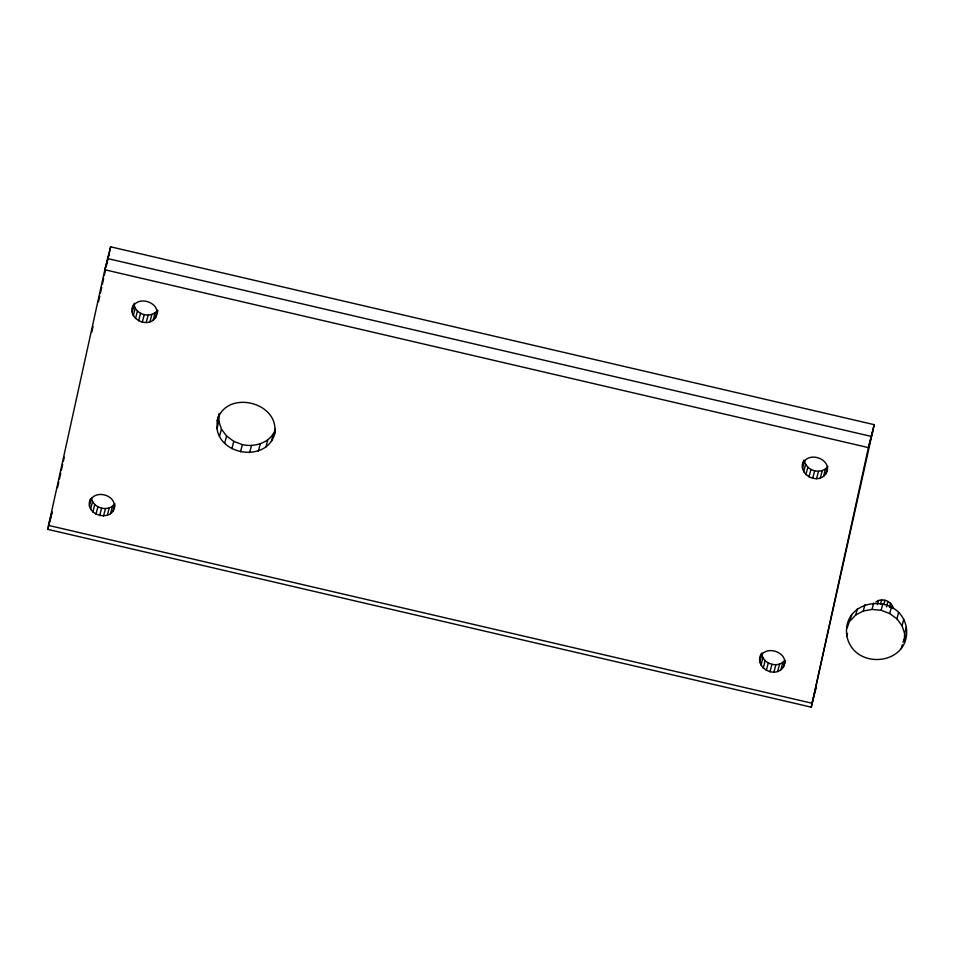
<?xml version="1.0" encoding="UTF-8"?>
<svg xmlns="http://www.w3.org/2000/svg" width="954" height="954" viewBox="0 0 954 954"><rect width="100%" height="100%" fill="white"/><g stroke="black" fill="none" stroke-linecap="round" stroke-linejoin="round"><path stroke-width="1.43" d="M114.862 505.548C113.168 523.758 82.461 515.041 90.618 498.596M132.296 308.834C136.386 293.295 163.718 303.253 155.55 317.658C147.62 329.213 126.536 318.29 133.286 305.113M216.963 428.561L217.226 420.654L219.158 413.464L218.895 421.37L216.963 428.561C221.197 457.538 270.364 461.772 275.265 431.113M274.502 433.998C280.452 401.884 225.728 388.791 217.226 420.654M846.842 635.948C841.38 597.741 899.169 591.492 906.3 627.136C911.75 665.343 853.973 671.58 846.842 635.948L847.522 633.396M904.332 641.398L904.607 633.516L906.3 627.136M114.206 508.029C116.746 494.267 93.289 488.663 89.628 502.317M760.028 658.451C764.094 642.913 791.45 652.882 783.27 667.275C774.755 679.355 753.398 666.918 761.34 653.49M802.684 464.968C806.762 449.429 834.106 459.399 825.937 473.792C817.423 485.872 796.065 473.434 804.007 460.007M47.7 529.327L104.845 269.755L110.616 246.824L874.198 424.673L811.282 707.176L47.7 529.327L48.058 528.134M811.282 707.176L868.414 447.605L874.198 424.673M51.48 515.053L52.088 512.25M57.514 487.673L58.79 481.865M59.434 478.956L60.722 473.148M61.354 470.239L62.642 464.431M63.274 461.521L64.24 457.169M91.787 332.254L93.063 326.435M98.512 301.75L99.788 295.931M100.432 293.033L101.72 287.226M102.352 284.316L103.64 278.508M104.272 275.599L105.56 269.791M106.204 266.882L109.078 253.812L104.845 269.755L868.414 447.605L872.66 431.661M109.388 252.416L110.616 246.824M52.005 512.119L48.463 525.404L812.045 703.253L816.29 687.309M48.404 526.835L51.17 516.448M133.62 305.733L134.275 303.253M132.189 312.208L134.168 304.767C135.921 315.13 151.436 318.886 157.529 310.217L155.55 317.658M133.286 315.547L135.265 308.106M135.492 318.505L137.471 311.064M89.521 505.692L91.501 498.25C93.265 508.613 108.768 512.358 114.874 503.7L112.894 511.129M138.592 320.794L140.572 313.353M90.618 509.031L92.598 501.589M142.277 322.178L144.257 314.737M92.824 511.988L94.804 504.547M146.177 322.559L148.156 315.118M95.925 514.266L97.904 506.836M149.933 321.868L151.913 314.426M99.61 515.661L101.589 508.22M153.165 320.174L155.144 312.733M157.195 313.306L157.851 310.825M103.509 516.042L105.489 508.601M107.265 515.351L109.245 507.91M110.509 513.657L112.489 506.216M802.564 468.354L804.544 460.913C806.309 471.264 821.811 475.02 827.917 466.351M803.662 471.681L805.641 464.24M805.88 474.639L807.859 467.198M761.34 655.35L761.996 652.87M808.968 476.928L810.948 469.487M759.909 661.837L761.888 654.396C763.546 664.246 778.035 668.384 784.45 660.681M761.006 665.165L762.985 657.723M812.653 478.324L814.633 470.882M763.212 668.122L765.191 660.681M816.564 478.693L818.544 471.252M766.312 670.412L768.292 662.97M820.309 478.002L822.288 470.56M769.985 671.807L771.965 664.366M823.552 476.308L825.532 468.879M825.937 473.792L827.583 467.591M773.897 672.176L775.876 664.735M777.653 671.485L779.633 664.044M780.885 669.791L782.864 662.362M783.27 667.275L784.915 661.074M784.915 662.935L785.583 660.454M847.104 628.066L851.862 614.459M850.169 620.827L855.738 614.972L857.431 608.592M855.738 614.972L863.263 611.037L864.968 604.657M863.263 611.037L872.004 609.415L873.697 603.035M877.453 604.609L878.539 600.507C884.549 598.516 892.121 602.069 893.314 608.533M880.578 604.025L881.675 599.923M872.004 609.415L881.114 610.286L882.808 603.906M883.833 604.335L884.918 600.233M886.528 606.863L887.983 601.402M889.474 607.4L890.559 603.31M904.607 633.516L902.043 625.752L896.903 618.86L889.688 613.541L891.394 607.161M891.668 608.497L892.395 605.754M896.903 618.86L898.596 612.492M902.043 625.752L903.736 619.373M901.268 648.625L902.293 644.797M219.515 436.336L221.447 429.145L218.895 421.37M224.667 443.24L226.587 436.038L221.447 429.145M231.882 448.583L233.802 441.38L226.587 436.038M240.456 451.838L242.388 444.647C255.04 447.521 271.115 442.501 275.396 429.217M249.566 452.697L251.498 445.506M258.331 451.075L260.251 443.884M265.856 447.128L267.788 439.937M271.425 441.249L273.357 434.046M902.973 642.245L906.026 635.018M875.855 601.902L878.539 600.507M107.516 258.522L871.085 436.372M881.114 610.286L889.688 613.541M233.802 441.38L242.388 444.647"/></g></svg>
